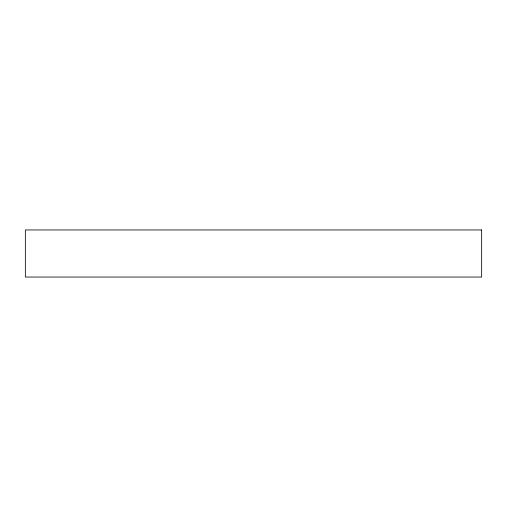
<?xml version="1.0" encoding="UTF-8"?>
<svg xmlns="http://www.w3.org/2000/svg" width="507" height="507" viewBox="0 0 507 507"><rect width="100%" height="100%" fill="white"/><g stroke="black" fill="none" stroke-linecap="round" stroke-linejoin="round"><path stroke-width="0.76" d="M481.65 229.956L25.35 229.956L25.35 277.044L481.65 277.044L481.65 229.956"/></g></svg>
